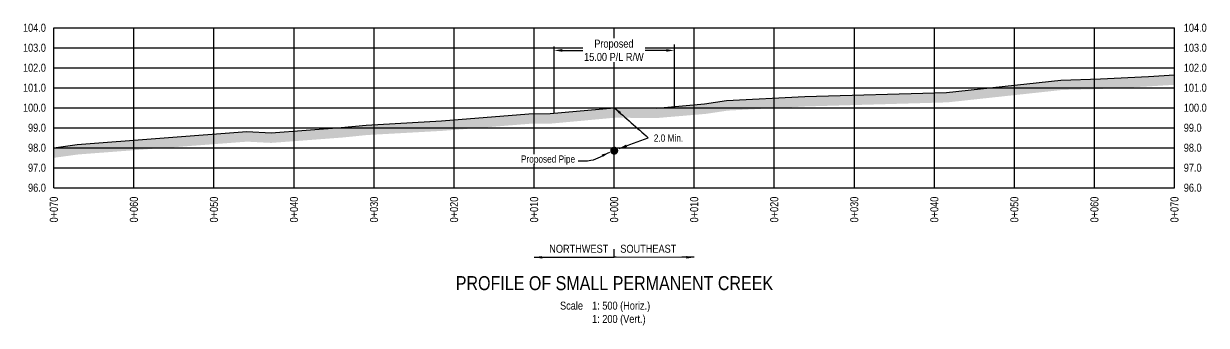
# Model space of a CAD drawing. Extents: x 471563 to 508050, y 6028961 to 6050146.
# Drawn here: x 503845 to 505321, y 6030494 to 6030871 of the extents above; entities that cross this region are included whole.
import ezdxf
from ezdxf.enums import TextEntityAlignment as Align

# ---------------------------------------------------------------- set-up
doc = ezdxf.new("R2010")
doc.units = 0
doc.header["$LTSCALE"] = 5
doc.linetypes.add('foc-TOPO', pattern=[1, 0.2, -0.8])
for name, color, linetype in [('CG-NOTES', 7, 'Continuous'), ('DETAIL-T', 7, 'Continuous'), ('L-DETAIL-T', 3, 'Continuous'), ('L-MON', 1, 'Continuous'), ('P-CROSSINGS-GRID', 8, 'Continuous'), ('P-CROSSINGS-GROUND', 48, 'foc-TOPO'), ('P-CROSSINGS-LINE', 3, 'Continuous'), ('S-T7', 7, 'Continuous')]:
    doc.layers.add(name, color=color, linetype=linetype)
doc.styles.add('140', font='ARIALN.TTF', dxfattribs={"height": 15})
doc.styles.add('80', font='ARIALN.TTF', dxfattribs={"height": 10})
doc.styles.add('80CG', font='ARIALN.TTF', dxfattribs={"height": 10})
doc.styles.add('80L', font='ARIALN.TTF', dxfattribs={"height": 10})
doc.dimstyles.new('Compass 5 000', dxfattribs={"dimscale": 5, "dimtxt": 9, "dimasz": 2, "dimexe": 0.2, "dimexo": 0.0625, "dimgap": 0.5, "dimtad": 0, "dimtih": 1, "dimtoh": 1, "dimzin": 0, "dimdsep": 46, "dimtxsty": '80CG', "dimcen": 0.1, "dimse1": 1, "dimse2": 1, "dimclrd": 256, "dimclrt": 256, "dimaunit": 1, "dimadec": 4, "dimazin": 0, "dimtfac": 0.06, "dimtofl": 0, "dimtmove": 0, "dimatfit": 1, "dimfxl": 0.2, "dimtolj": 1, "dimtzin": 0, "dimlwd": -1, "dimarcsym": 0})

# ---------------------------------------------------------------- blocks, each defined once
blk = doc.blocks.new('PLIA')
at = {"color": 255, "const_width": 1}
blk.add_lwpolyline([(-0.5, 0, 1), (0.5, 0, 1)], format="xyb", close=True, dxfattribs=at)
blk = doc.blocks.new('PLIAA')
blk.add_blockref('PLIA', (0, 0))
blk = doc.blocks.new('PLIB')
at = {"color": 1}
blk.add_circle((0, 0), 0.8, dxfattribs=at)
blk = doc.blocks.new('PLIBB')
blk.add_blockref('PLIB', (0, 0))
blk = doc.blocks.new('PLICC')
for name in ['PLIAA', 'PLIBB']:
    blk.add_blockref(name, (0, 0))
blk = doc.blocks.new('PLI')
blk.add_blockref('PLICC', (0, 0))

msp = doc.modelspace()

# ---------------------------------------------------------------- hatches: boundary and pattern name
at = {"layer": 'P-CROSSINGS-GROUND'}
h = msp.add_hatch(dxfattribs=at)
h.set_pattern_fill('EARTH', color=256, scale=2.498679, angle=45)
h.set_pattern_definition([(45, (316.049, 3156.494), (0, 22.438773568), [15.86660895, -15.86660895]), (45, (311.841, 3160.701), (0, 22.438773568), [15.86660895, -15.86660895]), (45, (307.634, 3164.908), (0, 22.438773568), [15.86660895, -15.86660895]), (135, (307.634, 3167.713), (-22.438773568, 0), [15.86660895, -15.86660895]), (135, (311.841, 3171.92), (-22.438773568, 0), [15.86660895, -15.86660895]), (135, (316.049, 3176.128), (-22.438773568, 0), [15.86660895, -15.86660895])])
h.paths.add_polyline_path([(503882.461, 6030703.19), (503913.027, 6030707.389), (504123.629, 6030723.375), (504153.732, 6030721.8), (504242.246, 6030728.472), (504273.503, 6030731.634), (504367.46, 6030736.852), (504476.205, 6030745.679), (504502.88, 6030745.904), (504582.623, 6030753.27), (504635.622, 6030752.896), (504696.308, 6030758.053), (504723.625, 6030762.149), (504820.573, 6030767.334), (504997.974, 6030772.444), (505140.426, 6030787.868), (505189.772, 6030789.234), (505249.779, 6030792.445), (505281.721, 6030794.419), (505281.721, 6030806.936), (505249.06, 6030804.918), (505189.265, 6030801.718), (505139.579, 6030800.343), (504997.12, 6030784.918), (504820.06, 6030779.818), (504722.362, 6030774.593), (504694.851, 6030770.468), (504635.136, 6030765.393), (504582.091, 6030765.768), (504502.252, 6030758.393), (504475.646, 6030758.168), (504366.608, 6030749.318), (504272.527, 6030744.093), (504241.147, 6030740.918), (504153.588, 6030734.318), (504123.482, 6030735.893), (503911.702, 6030719.818), (503882.417, 6030715.794)])

# ---------------------------------------------------------------- linework, layer by layer
for p, q in [((504517.126, 6030837.393), (504567.145, 6030837.393)), ((504647.057, 6030837.393), (504596.209, 6030837.393))]:
    msp.add_line(p, q)
at = {"flags": 128}
for points in [[(504507.131, 6030758.844), (504507.131, 6030842.291)], [(504657.052, 6030844.611), (504657.052, 6030767.255)]]:
    msp.add_lwpolyline(points, dxfattribs=at)
for points in [[(504517.126, 6030839.058), (504517.126, 6030835.727), (504507.131, 6030837.393)], [(504647.057, 6030839.058), (504647.057, 6030835.727), (504657.052, 6030837.393)]]:
    msp.add_solid(points)
at = {"layer": 'CG-NOTES'}
msp.add_line((504582.091, 6030578.852), (504582.091, 6030588.846), dxfattribs=at)
at = {"layer": 'P-CROSSINGS-GRID', "color": 8}
for p, q in [((503882.461, 6030865.715), (505281.721, 6030865.715)), ((503882.461, 6030665.821), (503882.461, 6030865.715)), ((503982.408, 6030665.821), (503982.408, 6030865.715)), ((504082.356, 6030665.821), (504082.356, 6030865.715)), ((504182.303, 6030665.821), (504182.303, 6030865.715)), ((504282.25, 6030665.821), (504282.25, 6030865.715)), ((504382.197, 6030665.821), (504382.197, 6030865.715)), ((504482.144, 6030665.821), (504482.144, 6030865.715)), ((504582.091, 6030665.821), (504582.091, 6030865.715)), ((504682.038, 6030665.821), (504682.038, 6030865.715)), ((504781.986, 6030665.821), (504781.986, 6030865.715)), ((504881.933, 6030665.821), (504881.933, 6030865.715)), ((504981.88, 6030665.821), (504981.88, 6030865.715)), ((505081.827, 6030665.821), (505081.827, 6030865.715)), ((505181.774, 6030665.821), (505181.774, 6030865.715)), ((505281.721, 6030665.821), (505281.721, 6030865.715)), ((503882.461, 6030840.728), (505281.721, 6030840.728)), ((503882.461, 6030815.741), (505281.721, 6030815.741)), ((503882.461, 6030790.755), (505281.721, 6030790.755)), ((503882.461, 6030740.781), (505281.721, 6030740.781)), ((503882.417, 6030715.794), (505281.721, 6030715.794)), ((503882.461, 6030690.807), (505281.721, 6030690.807)), ((503882.461, 6030665.821), (505281.721, 6030665.821))]:
    msp.add_line(p, q, dxfattribs=at)
at = {"layer": 'P-CROSSINGS-GRID'}
msp.add_line((503882.461, 6030765.768), (505281.721, 6030765.768), dxfattribs=at)
at = {"layer": 'P-CROSSINGS-LINE', "color": 3, "flags": 128}
msp.add_lwpolyline([(503882.417, 6030715.794), (503911.702, 6030719.818), (504123.482, 6030735.893), (504153.588, 6030734.318), (504241.147, 6030740.918), (504272.527, 6030744.093), (504366.608, 6030749.318), (504475.646, 6030758.168), (504502.252, 6030758.393), (504582.091, 6030765.768), (504635.136, 6030765.393), (504694.851, 6030770.468), (504722.362, 6030774.593), (504820.06, 6030779.818), (504997.12, 6030784.918), (505139.579, 6030800.343), (505189.265, 6030801.718), (505249.06, 6030804.918), (505281.721, 6030806.936)], dxfattribs=at)

# ---------------------------------------------------------------- block references
at = {"layer": 'L-MON', "xscale": 4.997357149999876, "yscale": 4.997357149999876, "zscale": 4.997357149999876}
msp.add_blockref('PLI', (504582.091, 6030712.059), dxfattribs=at)

# ---------------------------------------------------------------- texts
at = {"style": '80'}
for s, p in [('0+070', (503882.374, 6030654.596)), ('0+060', (503982.321, 6030654.596)), ('0+050', (504082.269, 6030654.596)), ('0+040', (504182.216, 6030654.596)), ('0+030', (504282.163, 6030654.596)), ('0+020', (504382.11, 6030654.596)), ('0+010', (504482.057, 6030654.596)), ('0+000', (504582.004, 6030654.596)), ('0+010', (504681.951, 6030654.596)), ('0+020', (504781.899, 6030654.596)), ('0+030', (504881.846, 6030654.596)), ('0+040', (504981.793, 6030654.596)), ('0+050', (505081.74, 6030654.596)), ('0+060', (505181.687, 6030654.596)), ('0+070', (505281.634, 6030654.596))]:
    msp.add_text(s, height=9.9947, rotation=90, dxfattribs=at).set_placement(p, align=Align.MIDDLE_RIGHT)
at = {"insert": (504631.528, 6030732.333), "char_height": 8.9952, "attachment_point": 1, "style": '80L'}
msp.add_mtext_dynamic_manual_height_columns('2.0 Min.', width=45.31074, gutter_width=45, heights=[0], dxfattribs=at)
at = {"layer": 'DETAIL-T', "insert": (504514.471, 6030523.421), "char_height": 9.99471, "attachment_point": 1, "style": '80L'}
msp.add_mtext_dynamic_manual_height_columns('Scale^I1: 500 (Horiz.)\\P^I1: 200 (Vert.)', width=217.1051, gutter_width=45, heights=[0], dxfattribs=at)
at = {"layer": 'L-DETAIL-T', "insert": (504582.372, 6030555.278), "char_height": 17.49075, "width": 396.48476, "attachment_point": 2, "rotation": 0, "style": '140'}
msp.add_mtext('PROFILE OF SMALL PERMANENT CREEK', dxfattribs=at)
at = {"layer": 'S-T7', "style": '80'}
for s, p in [('104.0', (503872.467, 6030865.715)), ('103.0', (503872.467, 6030840.728)), ('102.0', (503872.467, 6030815.741)), ('101.0', (503872.467, 6030790.755)), ('100.0', (503872.467, 6030765.768)), ('99.0', (503872.467, 6030740.781)), ('98.0', (503872.467, 6030715.794)), ('97.0', (503872.467, 6030690.807)), ('96.0', (503872.467, 6030665.821))]:
    msp.add_text(s, height=9.9947, dxfattribs=at).set_placement(p, align=Align.MIDDLE_RIGHT)
for s, p in [('104.0', (505293.246, 6030865.715)), ('103.0', (505293.246, 6030840.728)), ('102.0', (505293.246, 6030815.741)), ('101.0', (505293.246, 6030790.755)), ('100.0', (505293.246, 6030765.768)), ('99.0', (505293.246, 6030740.781)), ('98.0', (505293.246, 6030715.794)), ('97.0', (505293.246, 6030690.807)), ('96.0', (505293.246, 6030665.821))]:
    msp.add_text(s, height=9.9947, dxfattribs=at).set_placement(p, align=Align.MIDDLE_LEFT)

# ---------------------------------------------------------------- leaders
at = {"path_type": 1}
for points in [[(504582.091, 6030765.768), (504624.479, 6030728.269)], [(504588.151, 6030714.722), (504624.479, 6030728.269)]]:
    msp.add_leader(points, dimstyle='Compass 5 000', override={"dimgap": 0.5, "dimtad": 0}, dxfattribs=at)
at = {"layer": 'CG-NOTES', "path_type": 1}
for points in [[(504482.144, 6030578.852), (504582.091, 6030578.852)], [(504682.038, 6030578.852), (504582.091, 6030578.852)]]:
    msp.add_leader(points, dimstyle='Compass 5 000', override={"dimgap": 0.5, "dimtad": 0}, dxfattribs=at)

# ---------------------------------------------------------------- next in the draw order: texts
at = {"insert": (504581.677, 6030850.889), "char_height": 9.99471, "width": 74.46035, "attachment_point": 2, "style": '80CG', "bg_fill": 3, "box_fill_scale": 1.15, "bg_fill_color": 256, "bg_fill_true_color": 256, "bg_fill_transparency": 0}
msp.add_mtext('Proposed\\P15.00 P/L R/W', dxfattribs=at)
at = {"insert": (504465.649, 6030706.107), "char_height": 8.99524, "attachment_point": 1, "style": '80L', "bg_fill": 3, "box_fill_scale": 1.15, "bg_fill_color": 256, "bg_fill_transparency": 0}
msp.add_mtext_dynamic_manual_height_columns('Proposed Pipe', width=67.2769, gutter_width=45, heights=[0], dxfattribs=at)
at = {"color": 3, "insert": (504574.727, 6030594.524), "char_height": 9.9947, "width": 78.38986, "attachment_point": 3, "style": '80', "bg_fill": 2}
msp.add_mtext('NORTHWEST', dxfattribs=at)

# ---------------------------------------------------------------- next in the draw order: texts
at = {"color": 3, "insert": (504589.677, 6030594.524), "char_height": 9.9947, "width": 71.7585, "attachment_point": 1, "style": '80', "bg_fill": 2}
msp.add_mtext('SOUTHEAST', dxfattribs=at)

# ---------------------------------------------------------------- next in the draw order: leaders
at = {"path_type": 1}
msp.add_leader([(504576.304, 6030709.789), (504552.741, 6030699.619), (504536.943, 6030698.95)], dimstyle='Compass 5 000', override={"dimgap": 0.5, "dimtad": 0}, dxfattribs=at)

doc.saveas('drawing.dxf')
